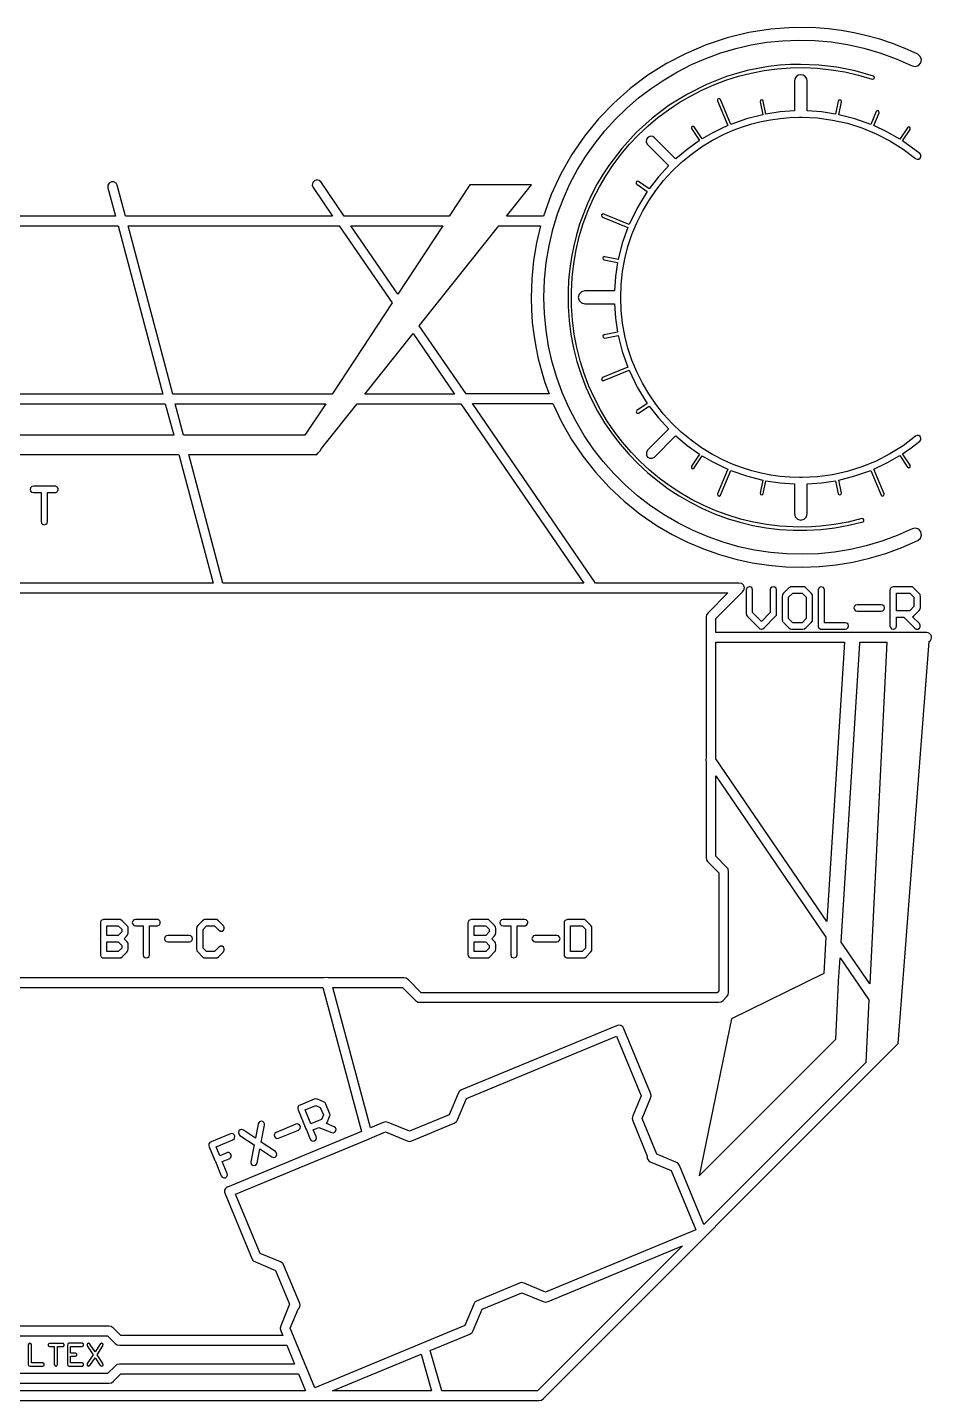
# Model space of a CAD drawing. Extents: x -74 to 74, y -85 to 21.
# Drawn here: x 3.8 to 74.2, y -85.5 to 21.4 of the extents above; entities that cross this region are included whole.
import ezdxf

# ---------------------------------------------------------------- set-up
doc = ezdxf.new("R2010")
doc.units = 0
doc.layers.add('build', color=7, linetype='CONTINUOUS')

msp = doc.modelspace()

# ---------------------------------------------------------------- linework, layer by layer
at = {"layer": 'build', "color": 7}
for points in [[(-35.69136, -85.476401), (35.691879, -85.476401), (35.810735, -85.476401), (43.594756, -85.476401), (43.790608, -85.450552), (43.795775, -85.447985), (43.801977, -85.445392), (43.807145, -85.442799), (43.95184, -85.328605), (45.194657, -84.085778), (69.539424, -59.740486), (69.580765, -59.69347), (71.587363, -57.68687), (73.999617, -26.399388), (73.992899, -26.399388), (74.090434, -26.320478), (74.155197, -26.216776), (74.183232, -26.09777), (74.170586, -25.972949), (74.117545, -25.859254), (74.032535, -25.771381), (73.923811, -25.715456), (73.799629, -25.697607), (57.374277, -25.697607), (57.374277, -24.603635), (59.457352, -22.520544), (59.543001, -22.428692), (59.592658, -22.316836), (59.603731, -22.194954), (59.573626, -22.073027), (59.573107, -22.069932), (59.567424, -22.059586), (59.556055, -22.036859), (59.395981, -21.88268), (59.176751, -21.846174), (54.974421, -21.846174), (48.01154, -21.846174), (38.445199, -7.871305), (44.699081, -7.871305), (45.373396, -9.294526), (46.151913, -10.66277), (47.031346, -11.970021), (48.008411, -13.210263), (49.079821, -14.377478), (50.242291, -15.465651), (51.492534, -16.468764), (52.827267, -17.380801), (53.991334, -18.061211), (55.187709, -18.661421), (56.412433, -19.181208), (57.661544, -19.620351), (58.931084, -19.978629), (60.217093, -20.25582), (61.51561, -20.451703), (62.822677, -20.566057), (64.134334, -20.598659), (65.44662, -20.549289), (66.755576, -20.417725), (68.057242, -20.203746), (69.347659, -19.907131), (70.622867, -19.527657), (71.878905, -19.065104), (73.111815, -18.51925), (73.313701, -18.351704), (73.402976, -18.105006), (73.355065, -17.847063), (73.183157, -17.648878), (72.934571, -17.565004), (72.677734, -17.618529), (71.503351, -18.138488), (70.307009, -18.579092), (69.09247, -18.940553), (67.863496, -19.223082), (66.623848, -19.42689), (65.377287, -19.552191), (64.127576, -19.599195), (62.878475, -19.568114), (61.633746, -19.459161), (60.39715, -19.272547), (59.172449, -19.008484), (57.963405, -18.667183), (56.773778, -18.248857), (55.60733, -17.753717), (54.467823, -17.181975), (53.359018, -16.533843), (52.293969, -15.816088), (51.284437, -15.037532), (50.332241, -14.201471), (49.439205, -13.311203), (48.607147, -12.370021), (47.837889, -11.381224), (47.133253, -10.348106), (46.495058, -9.273964), (45.925125, -8.162094), (45.425276, -7.015791), (44.997331, -5.838352), (44.643111, -4.633074), (44.364437, -3.403251), (44.16313, -2.15218), (44.04101, -0.883157), (43.999899, 0.400522), (44.044427, 1.768876), (44.175879, 3.105374), (44.391058, 4.408004), (44.686765, 5.674758), (45.059803, 6.903627), (45.506974, 8.0926), (46.02508, 9.239669), (46.610922, 10.342824), (47.261304, 11.400055), (47.973027, 12.409353), (48.742893, 13.368708), (49.567705, 14.276112), (50.444264, 15.129553), (51.369373, 15.927024), (52.339834, 16.666514), (53.352448, 17.346013), (54.404019, 17.963513), (55.491348, 18.517004), (56.611236, 19.004477), (57.760488, 19.423921), (58.935903, 19.773327), (60.134286, 20.050687), (61.352437, 20.25399), (62.587158, 20.381226), (63.835253, 20.430388), (65.093523, 20.399463), (66.358769, 20.286445), (67.627795, 20.089322), (68.897403, 19.806086), (70.164394, 19.434726), (71.42557, 18.973234), (72.677734, 18.4196), (72.932144, 18.371396), (73.176566, 18.456874), (73.345487, 18.653123), (73.393634, 18.907544), (73.308102, 19.151946), (73.111815, 19.320824), (72.129241, 19.764694), (71.140613, 20.15383), (70.147362, 20.489128), (69.150923, 20.771484), (68.152726, 21.001797), (67.154204, 21.180963), (66.156789, 21.309879), (65.161914, 21.389442), (63.400138, 21.411667), (61.658964, 21.285107), (59.946448, 21.014831), (58.270648, 20.605907), (56.63962, 20.063401), (55.061421, 19.392382), (53.544108, 18.597917), (52.095737, 17.685073), (50.724366, 16.65892), (49.438051, 15.524523), (48.244849, 14.28695), (47.152817, 12.95127), (46.170011, 11.52255), (45.304489, 10.005858), (44.564308, 8.406261), (43.957523, 6.728826), (41.093099, 6.728826), (43.02528, 9.151934), (38.224539, 9.151934), (36.627221, 6.728826), (28.450977, 6.728826), (26.640234, 9.374157), (26.502451, 9.498521), (26.321908, 9.541585), (26.321908, 9.538463), (26.129139, 9.481678), (25.99336, 9.333529), (25.953554, 9.136553), (26.021151, 8.947305), (27.541987, 6.725731), (11.403955, 6.725731), (10.766785, 9.122988), (10.670497, 9.292138), (10.502399, 9.39025), (10.307764, 9.390899), (10.139016, 9.293909), (10.041603, 9.125404), (10.041764, 8.930768), (10.627775, 6.725731), (-0.000517, 6.725731)], [(-0.000517, -22.599098), (40.893627, -22.599098), (54.974421, -22.599098), (58.318921, -22.599098), (56.773794, -24.144741), (56.651321, -24.304417), (56.649773, -24.308545), (56.646154, -24.317858), (56.62445, -24.503887), (56.62445, -35.442238), (56.592066, -35.594691), (56.62445, -35.747144), (56.62445, -43.195773), (56.647704, -43.383363), (56.654941, -43.401434), (56.772246, -43.551823), (57.62439, -44.403966), (57.62439, -53.59411), (57.492614, -53.725872), (34.444408, -53.725872), (33.449122, -52.730086), (33.296159, -52.612241), (33.282207, -52.606579), (33.095136, -52.582793), (27.203508, -52.582793), (27.047961, -52.549015), (26.892414, -52.582793), (0.040308, -52.582793)], [(0.040308, -53.334183), (26.769941, -53.334183), (29.788363, -64.529365), (19.34869, -68.853636), (19.346623, -68.853636), (19.336287, -68.858293), (19.309932, -68.871204), (19.193781, -68.96858), (19.125658, -69.103978), (19.116689, -69.255281), (19.168339, -69.397778), (21.247282, -74.415575), (21.348568, -74.589194), (21.350635, -74.591787), (21.358386, -74.599037), (21.521684, -74.689974), (23.097815, -75.343151), (24.192322, -77.985386), (23.499857, -79.658664), (23.448698, -79.851413), (23.448698, -79.855037), (23.449215, -79.865356), (23.500374, -80.045723), (23.657471, -80.4245), (11.055139, -80.4245), (10.47843, -79.848317), (10.31875, -79.726371), (10.315133, -79.723778), (10.310482, -79.721185), (10.305831, -79.718618), (10.119796, -79.696896), (1.899626, -79.696896)], [(1.899626, -80.446725), (10.019027, -80.446725), (10.597803, -81.025501), (10.754899, -81.144881), (10.759033, -81.147474), (10.769885, -81.151602), (10.95437, -81.172795), (23.968046, -81.172795), (24.578861, -82.647635), (10.950236, -82.647635), (10.758, -82.673459), (10.747664, -82.677612), (10.746631, -82.677612), (10.594702, -82.796463), (10.019544, -83.371615), (-0.000517, -83.371615)]]:
    msp.add_lwpolyline(points, dxfattribs=at)
for points in [[(63.988341, 18.539483), (63.193041, 18.522417), (62.338316, 18.464259), (61.492001, 18.365827), (60.655279, 18.227956), (59.82933, 18.051482), (58.214487, 17.586066), (56.65693, 16.976263), (55.16612, 16.228753), (53.751516, 15.350222), (52.422576, 14.347351), (51.188761, 13.226824), (50.059528, 11.995324), (49.044339, 10.659533), (48.582466, 9.954617), (48.152652, 9.226135), (47.756077, 8.474921), (47.393925, 7.701812), (47.067379, 6.907643), (46.77762, 6.093248), (46.525831, 5.259464), (46.313194, 4.407125), (46.140892, 3.537068), (46.010107, 2.650127), (45.922022, 1.747138), (45.877819, 0.828936), (45.885158, -0.30064), (45.959585, -1.410027), (46.098972, -2.497568), (46.301189, -3.561601), (46.564109, -4.600466), (46.885603, -5.612504), (47.263543, -6.596054), (47.695799, -7.549457), (48.180244, -8.471052), (48.714749, -9.359179), (49.297185, -10.212178), (49.925425, -11.02839), (50.597338, -11.806155), (51.310798, -12.543811), (52.063675, -13.239699), (52.853841, -13.89216), (53.679168, -14.499533), (54.537527, -15.060158), (55.426789, -15.572375), (56.344826, -16.034524), (57.289509, -16.444945), (58.25871, -16.801978), (59.250301, -17.103963), (60.262153, -17.34924), (61.292137, -17.536149), (62.338125, -17.66303), (63.397989, -17.728223), (64.4696, -17.730067), (65.550829, -17.666903), (66.639548, -17.537071), (67.733628, -17.338911), (68.830941, -17.070762), (68.907631, -17.010955), (68.919569, -16.914438), (68.859762, -16.837749), (68.763245, -16.825811), (67.680721, -17.090384), (66.601458, -17.285969), (65.527549, -17.414197), (64.461091, -17.476703), (63.404178, -17.475121), (62.358906, -17.411085), (61.32737, -17.286229), (60.311665, -17.102186), (59.313886, -16.860591), (58.336129, -16.563076), (57.380488, -16.211277), (56.449059, -15.806827), (55.543938, -15.35136), (54.667218, -14.84651), (53.820996, -14.29391), (53.007366, -13.695194), (52.228424, -13.051998), (51.486265, -12.365953), (50.782984, -11.638694), (50.120677, -10.871856), (49.501438, -10.067071), (48.927362, -9.225974), (48.400546, -8.350199), (47.923084, -7.441379), (47.49707, -6.501148), (47.124601, -5.531141), (46.807772, -4.532991), (46.548678, -3.508332), (46.349413, -2.458797), (46.212074, -1.386022), (46.138755, -0.291639), (46.131551, 0.822718), (46.191376, 1.935494), (46.316299, 3.025197), (46.504151, 4.090295), (46.75276, 5.129254), (47.059958, 6.140541), (47.423573, 7.122623), (47.841438, 8.073966), (48.31138, 8.993037), (48.83123, 9.878304), (49.398819, 10.728232), (50.011976, 11.54129), (50.668531, 12.315943), (51.366314, 13.050658), (52.103156, 13.743903), (52.876886, 14.394144), (53.685334, 14.999847), (54.52633, 15.55948), (55.397705, 16.07151), (56.297287, 16.534402), (57.222908, 16.946625), (58.172398, 17.306645), (59.143585, 17.612928), (60.134301, 17.863942), (61.142375, 18.058153), (62.165637, 18.194029), (63.201918, 18.270035), (64.249047, 18.284639), (65.304854, 18.236307), (66.367169, 18.123507), (67.433823, 17.944705), (68.502645, 17.698368), (69.571465, 17.382962), (69.697958, 17.407355), (69.738065, 17.529776), (69.650528, 17.624289), (68.228412, 18.029378), (66.80735, 18.314564), (65.39233, 18.48341), (63.988341, 18.539483)], [(63.991961, 17.731763), (63.797948, 17.689551), (63.640637, 17.580026), (63.535869, 17.419508), (63.499484, 17.224318), (63.499484, 14.922126), (63.499484, 14.915405), (62.389116, 14.8348), (61.283599, 14.66839), (61.08206, 15.6823), (61.038072, 15.757509), (60.95597, 15.786678), (60.858085, 15.739096), (60.832979, 15.633193), (61.034517, 14.618278), (59.782495, 14.300692), (58.552498, 13.868449), (57.749964, 15.805278), (57.702911, 15.863689), (57.631108, 15.885368), (57.525666, 15.827809), (57.515353, 15.708123), (58.319437, 13.767166), (57.816626, 13.547007), (57.05831, 13.16222), (56.329379, 12.737249), (55.700475, 13.678796), (55.593507, 13.73666), (55.481728, 13.668435), (55.489636, 13.53772), (56.115437, 12.601333), (55.153425, 11.922898), (54.255604, 11.174038), (54.229249, 11.202454), (52.601439, 12.830277), (52.47835, 12.914413), (52.332207, 12.943942), (52.122977, 12.87979), (51.985174, 12.709781), (51.965721, 12.491803), (52.071241, 12.300078), (53.699048, 10.672256), (53.714034, 10.657783), (52.915385, 9.788174), (52.191647, 8.858934), (51.36379, 9.41186), (51.291961, 9.434614), (51.215899, 9.409419), (51.170055, 9.343704), (51.172674, 9.26362), (51.222714, 9.20104), (52.044367, 8.652215), (51.270033, 7.397521), (50.625851, 6.068929), (48.656978, 6.884904), (48.607369, 6.895223), (48.526099, 6.866582), (48.481811, 6.792667), (48.494887, 6.707497), (48.55931, 6.650272), (50.528699, 5.834297), (50.099301, 4.616916), (49.778356, 3.359014), (48.731908, 3.567267), (48.706588, 3.56986), (48.62123, 3.536857), (48.580212, 3.455049), (48.604828, 3.366906), (48.682299, 3.318189), (49.728231, 3.109935), (49.562886, 2.014491), (49.481216, 0.899738), (49.44246, 0.90077), (47.175415, 0.90077), (46.921625, 0.836809), (46.734907, 0.653405), (46.666414, 0.4008), (46.734907, 0.148196), (46.921625, -0.035209), (47.175415, -0.09917), (49.44246, -0.09917), (49.481216, -0.098138), (49.562867, -1.213175), (49.728231, -2.308864), (48.682299, -2.516588), (48.585165, -2.600114), (48.610187, -2.725753), (48.731908, -2.765694), (49.778356, -2.557414), (50.099029, -3.815593), (50.528183, -5.033252), (48.55931, -5.848698), (48.482129, -5.949642), (48.530966, -6.066951), (48.656978, -6.083304), (50.625851, -5.267329), (51.269785, -6.595934), (52.043851, -7.850641), (51.222714, -8.39944), (51.166443, -8.513375), (51.236986, -8.619069), (51.36379, -8.610816), (52.191647, -8.057863), (52.915147, -8.986822), (53.713518, -9.856209), (53.699048, -9.870153), (52.071241, -11.497975), (51.97266, -11.666241), (51.971878, -11.861256), (52.069107, -12.030306), (52.238065, -12.127695), (52.433081, -12.127098), (52.601439, -12.028677), (54.229249, -10.400881), (54.255604, -10.372464), (55.153425, -11.121305), (56.115437, -11.799759), (55.489636, -12.735617), (55.476488, -12.865753), (55.585196, -12.938492), (55.700475, -12.876693), (56.329379, -11.935676), (57.05831, -12.360636), (57.816626, -12.745433), (58.317887, -12.96972), (57.515353, -14.90602), (57.529889, -15.034192), (57.649068, -15.083546), (57.749964, -15.003175), (58.553014, -13.064785), (59.782505, -13.499396), (61.034001, -13.819271), (60.832979, -14.83109), (60.87261, -14.953315), (60.998624, -14.978414), (61.08206, -14.8807), (61.28308, -13.870441), (62.388843, -14.03606), (63.499484, -14.115895), (63.499484, -14.121055), (63.499484, -16.423247), (63.56342, -16.677068), (63.746827, -16.863816), (63.999453, -16.932322), (64.252078, -16.863816), (64.435486, -16.677068), (64.499421, -16.423247), (64.499421, -14.121055), (64.499421, -14.115895), (65.61251, -14.034883), (66.715825, -13.86888), (66.916845, -14.8807), (67.000281, -14.978414), (67.126295, -14.953315), (67.165926, -14.83109), (66.964904, -13.818742), (68.220141, -13.498126), (69.445891, -13.065314), (70.248941, -15.003175), (70.349837, -15.083546), (70.469016, -15.034192), (70.483553, -14.90602), (69.681019, -12.969191), (70.708873, -12.483419), (71.702083, -11.914482), (72.29843, -12.806419), (72.41236, -12.862681), (72.518043, -12.792139), (72.509785, -12.665344), (71.917057, -11.778566), (72.602288, -11.305041), (73.264263, -10.788971), (73.342675, -10.683404), (73.356672, -10.552648), (73.302381, -10.432875), (73.194822, -10.357219), (73.063748, -10.346607), (72.945419, -10.403976), (71.966848, -11.144698), (70.938889, -11.79039), (69.868114, -12.340267), (68.761096, -12.793544), (67.624407, -13.149437), (66.464618, -13.40716), (65.288302, -13.56593), (64.10203, -13.624961), (63.991961, -13.61361), (63.890157, -13.62549), (63.143612, -13.59998), (62.397822, -13.534661), (61.654406, -13.429292), (60.91498, -13.283632), (60.181163, -13.097439), (59.454571, -12.870474), (58.736822, -12.602494), (58.029533, -12.29326), (57.128484, -11.829198), (56.27114, -11.306594), (55.459492, -10.728583), (54.69553, -10.098301), (53.981245, -9.418886), (53.318628, -8.693473), (52.70967, -7.925199), (52.156361, -7.1172), (51.660692, -6.272612), (51.224654, -5.394573), (50.850236, -4.486218), (50.539431, -3.550683), (50.294228, -2.591105), (50.116619, -1.610621), (50.008593, -0.612366), (49.972143, 0.400522), (50.008593, 1.413421), (50.116619, 2.411696), (50.294228, 3.392209), (50.539431, 4.351822), (50.850236, 5.287397), (51.224654, 6.195798), (51.660692, 7.073885), (52.156361, 7.918522), (52.70967, 8.72657), (53.318628, 9.494893), (53.981245, 10.220351), (54.69553, 10.899807), (55.459492, 11.530124), (56.27114, 12.108164), (57.128484, 12.630788), (58.029533, 13.09486), (58.73602, 13.403788), (59.452945, 13.671594), (60.178697, 13.898506), (60.911664, 14.084749), (61.650234, 14.230552), (62.392795, 14.336143), (63.137734, 14.401747), (63.883439, 14.427593), (64.113915, 14.426561), (65.298643, 14.366663), (66.473383, 14.207276), (67.631588, 13.949182), (68.76671, 13.593167), (69.872201, 13.140012), (70.941515, 12.590502), (71.968103, 11.94542), (72.945419, 11.20555), (73.063748, 11.148181), (73.194822, 11.158792), (73.302381, 11.234449), (73.356672, 11.354222), (73.342675, 11.484978), (73.264263, 11.590545), (72.601768, 12.105593), (71.916023, 12.578076), (72.509785, 13.466917), (72.516777, 13.599509), (72.401782, 13.665884), (72.29843, 13.607993), (71.703118, 12.717088), (70.70888, 13.284246), (69.679984, 13.768198), (70.098563, 14.778457), (70.087282, 14.899688), (69.979191, 14.955728), (69.9095, 14.933033), (69.863951, 14.875612), (69.446407, 13.86792), (68.220408, 14.301291), (66.964904, 14.622406), (67.165926, 15.633193), (67.139687, 15.74051), (67.039318, 15.786678), (66.959443, 15.756359), (66.916845, 15.6823), (66.715307, 14.668919), (65.612261, 14.836235), (64.499421, 14.918501), (64.499421, 14.922126), (64.499421, 17.224318), (64.462824, 17.419686), (64.35301, 17.585363), (64.18733, 17.695171), (63.991961, 17.731763)], [(-10.834998, 5.975399), (-0.000517, 5.975399), (10.827246, 5.975399), (14.310238, -7.124598), (-14.317989, -7.124598), (-10.834998, 5.975399)], [(11.603426, 5.975399), (28.055652, 5.975399), (32.169095, -0.033553), (27.493928, -7.124598), (15.086418, -7.124598), (11.603426, 5.975399)], [(28.964641, 5.978495), (36.132161, 5.978495), (32.616098, 0.644442), (28.964641, 5.978495)], [(40.494686, 5.978495), (43.736866, 5.978495), (43.419567, 4.639017), (43.188531, 3.261432), (43.047306, 1.847885), (42.999443, 0.400522), (43.022172, -0.575252), (43.089839, -1.543454), (43.201661, -2.502795), (43.356856, -3.451986), (43.554644, -4.389739), (43.794241, -5.314764), (44.074867, -6.225773), (44.395739, -7.121476), (37.93205, -7.121476), (34.290931, -1.802425), (40.494686, 5.978495)], [(33.800521, -2.41737), (37.023064, -7.124598), (30.047261, -7.124598), (33.800521, -2.41737)], [(-14.516943, -7.874401), (14.509709, -7.874401), (15.162382, -10.329549), (-0.000517, -10.329549), (-15.169617, -10.329549), (-14.516943, -7.874401)], [(15.285889, -7.874401), (26.999385, -7.874401), (25.38088, -10.329549), (15.938562, -10.329549), (15.285889, -7.874401)], [(29.449366, -7.874401), (37.53621, -7.874401), (47.102551, -21.849269), (40.893627, -21.849269), (19.000907, -21.849269), (16.337504, -11.829736), (25.974642, -11.829736), (26.059391, -11.824551), (26.299687, -11.824551), (26.40304, -11.694852), (26.560699, -11.547081), (26.66969, -11.360498), (29.449366, -7.874401)], [(-15.568559, -11.829736), (-0.000517, -11.829736), (15.561324, -11.829736), (18.224727, -21.849269), (-0.000517, -21.849269), (-18.232479, -21.849269), (-15.568559, -11.829736)], [(5.075659, -14.296764), (5.038452, -14.300389), (4.246252, -14.300389), (4.117283, -14.330623), (4.02186, -14.422502), (3.986769, -14.550235), (4.02186, -14.677969), (4.117283, -14.769848), (4.246252, -14.800081), (4.829163, -14.800081), (4.829163, -17.049569), (4.862671, -17.174626), (4.95422, -17.266174), (5.079276, -17.299683), (5.204333, -17.266174), (5.295882, -17.174626), (5.32939, -17.049569), (5.32939, -14.800081), (5.912301, -14.800081), (5.937622, -14.800081), (5.986198, -14.790794), (6.074048, -14.744281), (6.124174, -14.688983), (6.137093, -14.667287), (6.147428, -14.644533), (6.155697, -14.621276), (6.161898, -14.597014), (6.164998, -14.572196), (6.164482, -14.522057), (6.160347, -14.497266), (6.153629, -14.473506), (6.144844, -14.450249), (6.133476, -14.427495), (6.12004, -14.406328), (6.047693, -14.338621), (5.954675, -14.303987), (5.929871, -14.301421), (5.912301, -14.301421), (5.121135, -14.301421), (5.075659, -14.297267), (5.075659, -14.296764)], [(59.995821, -22.119541), (59.995821, -22.121605), (59.819988, -22.197388), (59.749325, -22.37534), (59.749325, -24.20623), (59.767928, -24.339051), (59.771545, -24.347306), (59.848544, -24.443932), (60.727042, -25.322455), (60.807127, -25.394276), (60.909978, -25.425801), (60.933232, -25.425801), (60.937365, -25.425801), (60.939434, -25.425801), (61.050935, -25.397327), (61.137871, -25.321925), (62.016886, -24.442397), (62.096467, -24.339554), (62.098534, -24.335426), (62.100084, -24.331299), (62.100603, -24.328203), (62.115589, -24.204696), (62.115589, -22.373276), (62.08208, -22.248219), (61.990532, -22.156671), (61.865474, -22.123162), (61.740417, -22.156671), (61.648869, -22.248219), (61.61536, -22.373276), (61.61536, -24.135957), (60.932716, -24.819111), (60.249551, -24.135957), (60.249551, -22.373276), (60.176351, -22.192746), (59.995821, -22.119541)], [(64.195566, -22.121605), (64.163525, -22.124198), (63.300012, -22.124198), (63.16772, -22.142798), (63.159452, -22.146423), (63.063334, -22.222385), (62.647856, -22.638362), (62.567241, -22.742767), (62.564656, -22.749487), (62.563624, -22.752054), (62.548638, -22.877625), (62.548638, -24.670283), (62.564656, -24.79895), (62.568791, -24.808792), (62.58016, -24.830991), (62.646306, -24.908514), (63.062818, -25.325021), (63.16617, -25.404105), (63.174954, -25.407703), (63.303629, -25.423208), (64.161458, -25.423208), (64.288067, -25.407703), (64.299952, -25.403576), (64.400721, -25.325021), (64.816199, -24.909546), (64.89578, -24.80567), (64.897331, -24.801543), (64.898881, -24.797415), (64.914902, -24.672347), (64.914902, -22.873498), (64.898881, -22.751022), (64.89423, -22.739142), (64.815683, -22.638362), (64.400202, -22.222887), (64.296335, -22.143301), (64.288583, -22.140205), (64.195566, -22.121605)], [(65.593928, -22.121605), (65.418095, -22.197388), (65.347432, -22.37534), (65.347432, -25.135897), (65.356064, -25.249982), (65.414612, -25.348278), (65.422881, -25.356559), (65.522786, -25.416245), (65.638886, -25.42424), (67.463583, -25.42424), (67.592552, -25.394006), (67.687975, -25.302127), (67.723066, -25.174394), (67.687975, -25.04666), (67.592552, -24.954781), (67.463583, -24.924548), (65.847661, -24.924548), (65.847661, -22.37534), (65.774459, -22.194808), (65.593928, -22.121605)], [(71.192038, -22.121605), (71.016855, -22.197064), (71.014786, -22.19963), (71.011169, -22.204287), (70.953732, -22.302849), (70.946058, -22.416668), (70.946058, -24.200039), (70.946058, -24.283224), (70.946058, -25.175161), (70.97638, -25.304028), (71.068251, -25.399348), (71.195913, -25.434396), (71.323575, -25.399348), (71.415446, -25.304028), (71.445768, -25.175161), (71.445768, -24.492007), (72.025579, -24.492007), (72.884956, -25.351903), (72.997543, -25.420019), (73.129122, -25.421637), (73.24335, -25.35631), (73.308676, -25.242082), (73.307057, -25.110503), (73.238939, -24.997917), (72.707706, -24.466686), (72.797106, -24.394349), (73.215169, -23.976281), (73.292684, -23.874469), (73.294751, -23.870342), (73.296301, -23.866214), (73.311803, -23.739082), (73.311803, -22.879689), (73.301987, -22.76912), (73.296301, -22.752583), (73.29165, -22.740703), (73.213103, -22.639924), (72.797622, -22.224448), (72.693755, -22.144862), (72.686003, -22.141766), (72.560945, -22.125732), (71.234411, -22.125732), (71.192038, -22.122134), (71.192038, -22.121605)], [(63.368743, -22.624419), (64.094797, -22.624419), (64.414673, -22.9443), (64.414673, -24.603635), (64.094797, -24.923516), (63.368743, -24.923516), (63.048348, -24.603105), (63.048348, -22.944803), (63.368743, -22.624419)], [(71.445768, -22.624419), (72.492216, -22.624419), (72.812092, -22.944803), (72.812092, -23.669841), (72.492216, -23.990225), (72.158386, -23.990225), (72.094307, -23.990225), (71.445768, -23.990225), (71.445768, -22.624419)], [(68.396858, -23.524108), (68.268036, -23.554469), (68.172761, -23.646336), (68.137731, -23.773967), (68.172761, -23.901599), (68.268036, -23.993466), (68.396858, -24.023827), (70.262896, -24.023827), (70.391718, -23.993466), (70.486992, -23.901599), (70.522023, -23.773967), (70.486992, -23.646336), (70.391718, -23.554469), (70.262896, -23.524108), (68.396858, -23.524108)], [(57.374277, -26.447966), (67.408287, -26.447966), (67.407771, -26.452093), (66.038862, -48.18256), (57.374277, -35.52492), (57.374277, -26.447966)], [(68.605633, -26.447966), (70.696976, -26.447966), (69.365791, -53.043221), (67.140087, -49.791756), (68.605633, -26.527526), (68.605633, -26.447966)], [(57.374277, -36.852996), (65.962382, -49.399009), (65.784616, -52.221584), (58.599525, -55.749538), (56.087015, -67.98702), (66.737013, -57.337038), (66.941134, -52.89389), (66.948368, -52.836528), (67.063607, -51.007702), (69.303781, -54.28036), (69.059351, -59.165864), (69.009226, -59.210288), (56.450817, -71.769212), (54.551191, -67.182951), (54.451456, -67.011898), (54.44939, -67.009305), (54.444739, -67.004146), (54.442154, -67.001553), (54.27834, -66.909054), (52.795744, -66.295142), (51.645944, -63.518049), (52.300166, -61.939333), (52.348225, -61.782752), (52.34926, -61.760025), (52.349776, -61.738831), (52.300166, -61.556401), (50.220708, -56.537599), (50.139109, -56.377357), (49.992299, -56.273519), (49.980929, -56.269391), (49.813208, -56.247159), (49.652783, -56.300903), (37.578586, -61.302163), (37.417872, -61.392598), (37.3078, -61.57397), (36.618952, -63.236929), (33.524568, -64.518491), (31.86317, -63.830177), (31.668868, -63.779007), (31.665251, -63.779007), (31.654914, -63.779007), (31.476633, -63.829648), (30.487546, -64.238932), (27.547155, -53.333151), (32.991269, -53.333151), (33.985523, -54.327402), (34.139002, -54.446253), (34.15347, -54.452445), (34.341057, -54.476231), (57.596484, -54.476231), (57.791305, -54.449349), (57.793887, -54.449349), (57.800089, -54.446756), (57.80319, -54.44419), (57.950468, -54.328434), (58.225904, -54.053003), (58.344758, -53.899518), (58.35096, -53.885046), (58.374732, -53.697456), (58.374732, -44.299588), (58.347343, -44.104246), (58.346827, -44.101654), (58.344242, -44.095462), (58.342691, -44.092367), (58.226936, -43.945073), (57.374277, -43.092427), (57.374277, -36.852996)], [(9.695532, -48.020794), (9.519316, -48.097788), (9.516732, -48.100381), (9.457565, -48.199875), (9.449552, -48.315355), (9.449552, -49.48222), (9.445935, -49.527676), (9.449552, -49.564902), (9.449552, -50.731741), (9.455158, -50.839781), (9.50588, -50.935338), (9.519832, -50.95034), (9.52345, -50.954997), (9.528101, -50.958595), (9.625163, -51.015592), (9.73739, -51.024238), (10.916646, -51.024238), (11.039119, -51.008205), (11.051005, -51.003574), (11.15074, -50.926051), (11.517126, -50.559656), (11.587406, -50.47491), (11.595675, -50.457342), (11.598259, -50.452183), (11.599809, -50.448055), (11.615829, -50.322987), (11.615829, -49.973128), (11.605493, -49.866157), (11.597225, -49.8429), (11.595675, -49.838773), (11.593607, -49.834645), (11.515576, -49.736987), (11.302669, -49.524077), (11.517126, -49.309606), (11.596191, -49.20626), (11.598259, -49.202132), (11.599809, -49.197978), (11.615829, -49.072936), (11.615829, -48.723607), (11.605493, -48.617139), (11.597225, -48.593882), (11.595675, -48.589251), (11.593607, -48.585097), (11.517643, -48.489001), (11.151257, -48.122606), (11.047388, -48.043019), (11.039636, -48.039924), (10.911996, -48.024419), (9.741524, -48.024419), (9.695532, -48.020794)], [(13.028145, -48.020794), (12.990421, -48.024419), (12.198739, -48.024419), (12.069917, -48.05478), (11.974642, -48.146647), (11.939612, -48.274278), (11.974642, -48.40191), (12.069917, -48.493777), (12.198739, -48.524137), (12.781649, -48.524137), (12.781649, -50.773599), (12.815158, -50.898656), (12.906706, -50.990204), (13.031763, -51.023712), (13.15682, -50.990204), (13.248368, -50.898656), (13.281877, -50.773599), (13.281877, -48.524137), (13.864787, -48.524137), (13.889592, -48.524137), (13.962455, -48.506569), (14.00638, -48.483312), (14.026534, -48.46831), (14.062191, -48.433174), (14.089579, -48.391317), (14.108183, -48.344803), (14.106116, -48.197536), (14.085962, -48.151551), (14.057023, -48.110726), (14.03997, -48.092629), (13.978475, -48.050269), (13.955221, -48.040426), (13.882357, -48.024922), (13.864787, -48.024922), (13.073621, -48.024922), (13.028145, -48.021323), (13.028145, -48.020794)], [(17.608744, -48.020794), (17.539498, -48.033203), (17.527612, -48.037331), (17.512109, -48.044051), (17.411857, -48.121045), (17.043921, -48.489504), (16.966406, -48.591315), (16.962789, -48.598538), (16.947286, -48.727205), (16.947286, -50.31833), (16.957105, -50.428926), (16.961239, -50.440806), (16.96744, -50.456839), (17.044954, -50.55709), (17.41134, -50.923459), (17.49609, -50.993758), (17.51366, -51.001484), (17.518827, -51.004606), (17.522962, -51.007173), (17.648535, -51.022677), (18.41438, -51.022677), (18.520833, -51.014422), (18.534786, -51.009236), (18.548222, -51.004077), (18.648474, -50.926554), (19.040182, -50.534865), (19.104853, -50.422689), (19.104768, -50.293205), (19.039949, -50.181114), (18.927766, -50.116454), (18.798283, -50.116552), (18.686198, -50.181382), (18.343066, -50.52452), (17.717265, -50.52452), (17.446997, -50.254777), (17.446997, -48.795441), (17.717782, -48.525169), (18.34255, -48.525169), (18.686198, -48.86881), (18.798407, -48.933594), (18.927974, -48.933593), (19.040183, -48.868809), (19.104966, -48.7566), (19.104966, -48.627033), (19.040182, -48.514824), (18.647441, -48.122077), (18.545638, -48.04458), (18.537887, -48.040426), (18.53737, -48.040426), (18.536853, -48.040426), (18.409729, -48.024922), (17.650085, -48.024922), (17.608744, -48.022355), (17.608744, -48.020794)], [(38.320657, -48.01926), (38.320657, -48.020794), (38.144958, -48.097285), (38.143408, -48.097285), (38.140825, -48.099878), (38.082341, -48.199262), (38.074679, -48.314323), (38.074679, -49.481188), (38.07106, -49.526644), (38.074679, -49.563871), (38.074679, -50.73071), (38.082325, -50.846406), (38.141341, -50.946213), (38.149609, -50.954468), (38.248015, -51.013695), (38.362517, -51.022677), (39.541773, -51.022677), (39.648225, -51.012359), (39.662179, -51.007173), (39.675615, -51.002013), (39.775866, -50.92449), (40.142253, -50.558122), (40.212534, -50.473376), (40.220799, -50.455807), (40.223384, -50.450622), (40.224935, -50.445965), (40.240437, -50.317298), (40.240437, -49.975721), (40.230618, -49.864622), (40.225451, -49.850652), (40.220284, -49.837238), (40.140702, -49.735426), (39.927795, -49.522516), (40.142253, -49.308071), (40.221318, -49.204699), (40.223384, -49.200571), (40.224935, -49.196444), (40.240437, -49.067777), (40.240437, -48.726173), (40.230618, -48.615604), (40.225451, -48.601634), (40.220284, -48.58769), (40.142769, -48.48744), (39.776384, -48.121045), (39.67303, -48.041987), (39.66528, -48.038362), (39.664762, -48.038362), (39.664246, -48.038362), (39.537121, -48.022858), (38.366134, -48.022858), (38.320657, -48.01926)], [(41.652754, -48.020794), (41.615548, -48.024419), (40.823864, -48.024419), (40.695042, -48.05478), (40.599767, -48.146647), (40.564737, -48.274278), (40.599767, -48.40191), (40.695042, -48.493777), (40.823864, -48.524137), (41.406776, -48.524137), (41.406776, -50.773599), (41.480032, -50.950455), (41.656889, -51.023712), (41.833746, -50.950455), (41.907002, -50.773599), (41.907002, -48.524137), (42.489914, -48.524137), (42.563809, -48.514321), (42.61032, -48.495192), (42.725041, -48.36806), (42.738993, -48.320011), (42.737442, -48.220793), (42.711087, -48.151022), (42.697651, -48.129829), (42.6036, -48.04974), (42.489914, -48.024419), (41.698746, -48.024419), (41.652754, -48.020794)], [(45.818393, -48.01873), (45.818393, -48.020794), (45.642691, -48.097285), (45.641141, -48.097285), (45.638559, -48.099878), (45.580531, -48.197763), (45.571894, -48.311227), (45.571894, -50.733805), (45.581422, -50.851301), (45.643726, -50.951372), (45.645792, -50.953965), (45.650444, -50.957563), (45.747745, -51.014681), (45.86025, -51.023206), (47.03899, -51.023206), (47.145959, -51.012861), (47.159913, -51.007702), (47.173348, -51.002542), (47.274118, -50.923988), (47.638951, -50.559154), (47.710267, -50.473879), (47.718536, -50.45631), (47.721118, -50.451151), (47.722668, -50.446997), (47.723184, -50.44443), (47.73817, -50.31833), (47.73817, -48.725671), (47.722152, -48.598036), (47.718017, -48.58769), (47.639986, -48.48744), (47.273602, -48.121045), (47.170763, -48.041987), (47.163014, -48.03786), (47.162495, -48.03786), (47.161979, -48.03786), (47.034855, -48.022355), (45.863867, -48.022355), (45.818393, -48.01873)], [(9.949264, -48.523106), (10.845333, -48.523106), (11.115601, -48.793351), (11.115601, -49.002663), (10.84585, -49.272908), (9.949264, -49.272908), (9.949264, -48.523106)], [(38.57439, -48.523106), (39.469941, -48.523106), (39.740726, -48.793351), (39.740726, -49.002663), (39.47046, -49.272908), (38.57439, -49.272908), (38.57439, -48.523106)], [(46.072123, -48.523106), (46.967674, -48.523106), (47.23846, -48.79388), (47.23846, -50.252184), (46.968193, -50.522456), (46.072123, -50.522456), (46.072123, -48.523106)], [(9.949264, -49.772627), (10.845333, -49.772627), (11.115601, -50.042899), (11.115601, -50.252713), (10.84585, -50.522456), (9.949264, -50.522456), (9.949264, -49.772627)], [(14.697811, -49.272908), (14.568989, -49.303269), (14.473714, -49.395136), (14.438684, -49.522768), (14.473714, -49.650399), (14.568989, -49.742266), (14.697811, -49.772627), (16.363859, -49.772627), (16.492681, -49.742266), (16.587956, -49.650399), (16.622986, -49.522768), (16.587956, -49.395136), (16.492681, -49.303269), (16.363859, -49.272908), (14.697811, -49.272908)], [(38.57439, -49.772627), (39.469941, -49.772627), (39.740726, -50.042899), (39.740726, -50.252713), (39.47046, -50.522456), (38.57439, -50.522456), (38.57439, -49.772627)], [(43.322936, -49.272908), (43.194114, -49.303269), (43.098839, -49.395136), (43.063809, -49.522768), (43.098839, -49.650399), (43.194114, -49.742266), (43.322936, -49.772627), (44.988985, -49.772627), (45.117807, -49.742266), (45.213082, -49.650399), (45.248112, -49.522768), (45.213082, -49.395136), (45.117807, -49.303269), (44.988985, -49.272908), (43.322936, -49.272908)], [(49.648131, -57.114814), (51.567395, -61.747616), (50.914721, -63.322707), (50.863045, -63.509264), (50.863045, -63.526833), (50.914205, -63.711829), (52.046436, -66.446536), (52.036671, -66.583131), (52.074807, -66.710398), (52.154826, -66.816456), (52.27071, -66.889422), (53.897485, -67.56329), (55.81623, -72.196594), (44.129605, -77.037119), (42.46666, -76.348276), (42.273905, -76.297635), (42.270288, -76.297635), (42.258403, -76.297635), (42.080635, -76.348276), (38.799699, -77.707362), (38.652421, -77.784355), (38.632784, -77.802453), (38.620383, -77.814333), (38.525815, -77.980729), (37.837483, -79.64263), (26.150859, -84.483685), (24.231596, -79.850381), (24.844478, -78.370884), (24.936488, -78.279656), (24.990931, -78.165947), (25.004704, -78.040631), (24.974703, -77.914583), (23.751522, -74.960749), (23.651786, -74.789722), (23.649719, -74.787129), (23.645068, -74.782472), (23.641451, -74.779879), (23.478153, -74.688413), (21.901506, -74.035236), (19.982243, -69.401932), (30.324764, -65.117957), (30.433801, -65.072978), (31.669384, -64.56138), (33.331817, -65.24972), (33.524568, -65.30089), (33.528185, -65.30089), (33.538522, -65.30089), (33.717323, -65.250249), (37.000326, -63.890635), (37.171373, -63.790887), (37.173958, -63.78832), (37.17861, -63.783664), (37.181711, -63.779536), (37.272661, -63.61777), (37.961506, -61.954837), (49.648131, -57.114814)], [(26.222689, -61.986878), (26.222689, -61.989445), (26.095565, -62.023576), (25.01191, -62.472627), (24.914935, -62.51927), (24.846545, -62.602352), (24.835693, -62.62508), (24.83311, -62.632832), (24.818164, -62.744522), (24.85378, -62.851431), (25.460978, -64.315926), (25.491984, -64.391385), (25.795325, -65.12362), (25.873467, -65.228413), (25.993814, -65.279449), (26.123468, -65.262777), (26.226987, -65.182954), (26.276074, -65.061799), (26.257312, -64.932432), (26.03407, -64.393952), (26.476936, -64.210516), (27.470158, -64.621335), (27.599462, -64.639982), (27.720519, -64.590867), (27.800279, -64.487401), (27.816966, -64.35783), (27.766025, -64.23753), (27.661362, -64.159346), (27.074315, -63.916485), (27.106872, -63.842057), (27.303759, -63.366627), (27.338898, -63.2364), (27.338898, -63.233833), (27.338898, -63.229679), (27.338382, -63.226584), (27.304794, -63.106172), (27.013339, -62.402354), (26.962179, -62.305199), (26.946675, -62.288662), (26.945124, -62.286069), (26.942023, -62.282471), (26.940476, -62.279878), (26.831438, -62.218389), (26.35343, -62.020983), (26.230957, -61.986878), (26.222689, -61.986878)], [(26.224756, -62.511917), (26.577705, -62.658153), (26.816968, -63.235897), (26.670206, -63.589354), (26.410791, -63.696854), (26.347229, -63.723206), (25.842867, -63.931963), (25.396383, -62.854526), (26.224756, -62.511917)], [(21.987288, -63.740775), (21.829992, -63.800264), (21.745959, -63.945933), (21.527368, -65.051282), (20.590991, -64.424458), (20.467535, -64.379764), (20.338455, -64.40379), (20.239347, -64.489909), (20.197541, -64.614373), (20.224567, -64.742858), (20.312972, -64.839933), (21.421948, -65.582513), (21.163049, -66.892518), (21.200714, -67.080171), (21.359984, -67.186309), (21.547675, -67.148835), (21.653975, -66.989673), (21.872567, -65.884297), (22.808427, -66.511147), (22.930956, -66.552957), (23.057975, -66.527898), (23.155444, -66.442686), (23.197247, -66.320154), (23.172181, -66.193137), (23.086963, -66.095672), (21.977987, -65.353066), (22.236886, -64.043088), (22.235281, -63.931404), (22.185204, -63.831564), (22.096649, -63.763493), (21.987288, -63.740775)], [(24.772648, -63.941276), (24.682731, -63.961437), (23.143807, -64.59911), (23.039137, -64.677292), (22.98819, -64.797594), (23.004877, -64.927169), (23.08464, -65.030639), (23.205703, -65.079752), (23.33501, -65.061099), (24.874451, -64.423426), (25.002363, -64.309225), (25.02662, -64.139474), (24.93581, -63.994019), (24.772648, -63.941276)], [(19.676318, -64.697826), (19.676318, -64.69936), (19.586918, -64.720051), (18.082617, -65.342747), (17.987778, -65.388801), (17.920353, -65.469853), (17.918803, -65.472446), (17.918286, -65.472446), (17.908984, -65.49311), (17.905884, -65.501392), (17.891316, -65.612282), (17.926554, -65.718429), (18.374589, -66.79949), (18.379757, -66.819149), (18.406112, -66.875452), (18.868616, -67.992179), (18.947489, -68.094846), (19.06713, -68.144317), (19.195477, -68.127336), (19.298136, -68.048453), (19.347596, -67.928808), (19.330603, -67.800462), (18.947681, -66.877013), (19.486666, -66.654287), (19.531107, -66.63103), (19.569865, -66.599518), (19.586918, -66.581421), (19.625159, -66.517339), (19.633427, -66.493579), (19.643246, -66.444472), (19.644279, -66.419681), (19.639111, -66.370072), (19.632393, -66.345783), (19.584334, -66.258973), (19.505786, -66.197987), (19.483049, -66.188171), (19.459277, -66.180418), (19.434989, -66.175259), (19.384863, -66.171105), (19.360059, -66.174227), (19.311483, -66.185578), (19.295463, -66.191795), (18.756478, -66.415024), (18.469674, -65.722054), (19.778121, -65.180479), (19.907079, -65.066412), (19.93172, -64.896018), (19.84036, -64.750092), (19.676318, -64.697826)], [(54.782701, -73.435796), (44.683061, -83.535947), (44.664458, -83.554547), (43.493986, -84.724509), (36.031908, -84.724509), (35.123953, -81.579486), (38.217822, -80.297394), (38.385771, -80.201271), (38.39714, -80.190423), (38.491708, -80.024027), (39.180037, -78.3621), (42.274421, -77.080537), (43.936854, -77.768851), (44.122888, -77.819492), (44.138392, -77.819492), (44.32236, -77.768851), (54.782701, -73.435796)], [(3.958932, -81.021374), (3.869796, -81.059847), (3.833874, -81.150041), (3.833874, -82.654356), (3.862813, -82.755638), (3.870048, -82.763893), (3.871598, -82.766486), (3.874182, -82.769079), (3.8809, -82.77527), (3.881934, -82.77527), (3.892269, -82.782493), (3.982186, -82.801623), (4.976957, -82.801623), (5.087046, -82.738063), (5.087046, -82.610944), (4.976957, -82.547385), (4.088123, -82.547385), (4.088123, -81.151072), (4.05075, -81.059406), (3.958932, -81.022406), (3.958932, -81.021374)], [(5.990332, -81.020845), (5.990332, -81.021374), (5.971728, -81.023967), (5.48442, -81.023967), (5.374332, -81.087526), (5.374332, -81.214645), (5.48442, -81.278205), (5.865275, -81.278205), (5.865275, -82.67449), (5.928745, -82.784848), (6.056053, -82.784848), (6.119523, -82.67449), (6.119523, -81.278205), (6.500378, -81.278205), (6.512781, -81.278205), (6.538102, -81.273548), (6.561357, -81.263732), (6.572209, -81.258044), (6.623885, -81.18777), (6.626986, -81.175361), (6.625952, -81.12472), (6.622852, -81.11284), (6.618201, -81.10096), (6.605798, -81.078735), (6.598047, -81.068919), (6.589262, -81.059606), (6.579443, -81.051351), (6.569108, -81.044101), (6.533968, -81.029126), (6.521566, -81.026533), (6.500378, -81.023967), (6.012553, -81.023967), (5.990332, -81.020845)], [(7.006291, -81.015685), (7.006291, -81.021374), (6.936011, -81.044101), (6.934977, -81.044101), (6.925675, -81.051351), (6.921025, -81.055479), (6.916374, -81.059606), (6.915857, -81.059606), (6.908105, -81.067887), (6.907589, -81.067887), (6.881234, -81.168138), (6.881234, -81.885926), (6.881234, -81.929847), (6.881234, -82.647635), (6.909656, -82.753045), (6.910173, -82.753045), (6.918441, -82.761327), (6.924125, -82.766989), (6.927743, -82.770111), (6.928776, -82.770111), (6.938078, -82.776831), (6.939111, -82.776831), (7.029028, -82.795934), (8.0238, -82.795934), (8.133888, -82.732375), (8.133888, -82.605256), (8.0238, -82.541696), (7.134965, -82.541696), (7.134965, -82.034225), (7.51582, -82.034225), (7.625909, -81.970666), (7.625909, -81.843547), (7.51582, -81.779987), (7.134965, -81.779987), (7.134965, -81.272516), (8.0238, -81.272516), (8.133888, -81.208957), (8.133888, -81.081838), (8.0238, -81.018278), (7.028512, -81.018278), (7.006291, -81.015685)], [(9.549805, -81.018781), (9.441801, -81.079767), (9.039241, -81.682832), (8.637199, -81.079767), (8.530229, -81.021374), (8.418056, -81.089372), (8.425842, -81.220314), (8.886796, -81.91175), (8.425842, -82.603185), (8.414288, -82.732509), (8.522399, -82.804413), (8.637199, -82.743758), (9.039241, -82.140694), (9.441801, -82.743758), (9.556601, -82.804413), (9.664711, -82.732509), (9.653158, -82.603185), (9.192204, -81.91175), (9.653158, -81.220314), (9.663322, -81.087833), (9.549805, -81.018781)], [(34.42684, -81.867326), (35.251078, -84.723979), (27.531137, -84.723979), (34.42684, -81.867326)], [(-24.89047, -83.398999), (-11.055656, -83.398999), (-10.479464, -83.975182), (-10.324951, -84.094562), (-10.311515, -84.100251), (-10.12393, -84.124037), (-0.000517, -84.124037), (10.12393, -84.124037), (10.319267, -84.096626), (10.320817, -84.096626), (10.327018, -84.094059), (10.330636, -84.091466), (10.477397, -83.97624), (11.054622, -83.398999), (24.889437, -83.398999), (25.43824, -84.723979), (-25.439274, -84.723979), (-24.89047, -83.398999)]]:
    msp.add_lwpolyline(points, close=True, dxfattribs=at)

doc.saveas('drawing.dxf')
